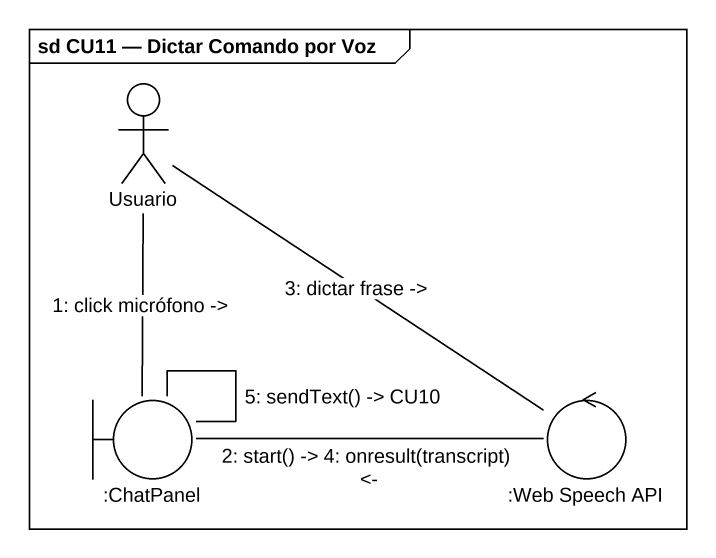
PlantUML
@startuml
mainframe sd CU11 — Dictar Comando por Voz
actor Usuario
boundary ":ChatPanel" as ChatPanel
control ":Web Speech API" as Web_Speech_API
Usuario -- ChatPanel : 1: click micrófono ->
Usuario -- Web_Speech_API : 3: dictar frase ->
ChatPanel -- ChatPanel : 5: sendText() -> CU10
ChatPanel -right- Web_Speech_API : 2: start() -> 4: onresult(transcript) <-
@enduml
